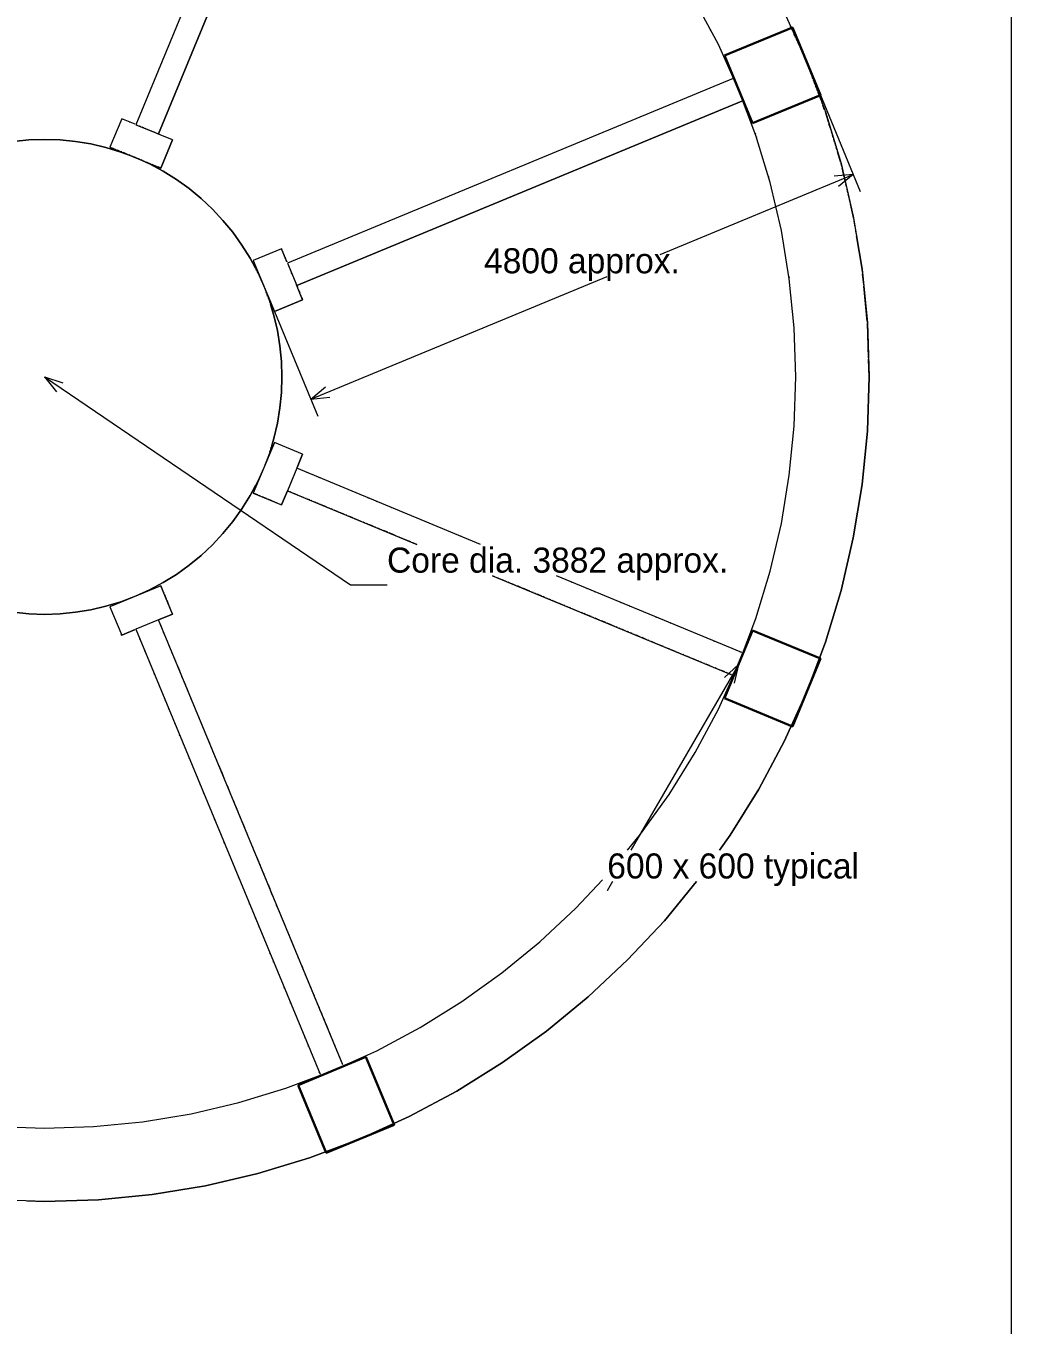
# Paper-space layout '01 Plans' of a CAD drawing. Header units: millimetres. Extents: x 5 to 415, y 7 to 290.
# Drawn here: x 250.5 to 331, y 110.5 to 216.7 of the extents above; entities that cross this region are included whole.
import ezdxf
from ezdxf.enums import TextEntityAlignment as Align

# ---------------------------------------------------------------- set-up
doc = ezdxf.new("R2010")
doc.units = ezdxf.units.MM
for name, color, linetype in [('DIMENSIONS', 7, 'Continuous'), ('GEOMETRY', 7, 'Continuous'), ('SHEET', 7, 'Continuous'), ('TEXT', 7, 'Continuous')]:
    doc.layers.add(name, color=color, linetype=linetype)

# ---------------------------------------------------------------- blocks, each defined once
blk = doc.blocks.new('SHEET_01')
at = {"layer": 'DIMENSIONS', "lineweight": 13}
for p, q in [((314.55, 213.15), (318.68, 203.17)), ((302.31, 198.02), (318.1, 204.56)), ((273.76, 186.19), (297.98, 196.22)), ((270.2, 194.78), (274.33, 184.8)), ((252, 188), (277, 171)), ((277, 171), (280, 171)), ((308.73, 164.5), (299.92, 149.31)), ((298.44, 146.75), (298, 146)), ((298, 146), (298, 146))]:
    blk.add_line(p, q, dxfattribs=at)
at = {"layer": 'DIMENSIONS', "lineweight": 15}
for p, q in [((318.1, 204.56), (316.55, 204.4)), ((318.1, 204.56), (316.89, 203.57)), ((252, 188), (253.49, 187.53)), ((252, 188), (252.99, 186.78)), ((273.76, 186.19), (274.97, 187.18)), ((273.76, 186.19), (275.32, 186.35)), ((308.73, 164.5), (307.59, 163.43)), ((308.73, 164.5), (308.37, 162.98))]:
    blk.add_line(p, q, dxfattribs=at)
at = {"layer": 'GEOMETRY', "lineweight": 13}
for p, q in [((274.58, 245.12), (259.46, 208.62)), ((276.4, 244.29), (261.31, 207.86)), ((261.31, 207.86), (276.4, 244.29)), ((307.08, 215.16), (305.18, 218.7)), ((312.46, 217.81), (314.28, 213.8)), ((313.13, 216.32), (312.98, 216.67)), ((306.42, 216.38), (306.45, 216.32)), ((306.63, 215.99), (306.66, 215.94)), ((313.13, 216.57), (313.01, 216.52)), ((313.92, 214.66), (313.13, 216.57)), ((313.18, 216.45), (313.22, 216.34)), ((313.21, 216.15), (313.19, 216.21)), ((313.32, 215.92), (313.26, 216.03)), ((313.27, 216.22), (313.32, 216.11)), ((313.37, 215.99), (313.51, 215.64)), ((313.39, 215.75), (313.37, 215.81)), ((313.52, 215.46), (313.47, 215.58)), ((308.73, 211.5), (307.08, 215.16)), ((313.56, 215.53), (313.8, 214.95)), ((313.71, 215.06), (313.58, 215.35)), ((313.81, 214.83), (313.76, 214.94)), ((313.89, 214.66), (313.86, 214.71)), ((313.87, 214.78), (313.92, 214.66)), ((313.97, 214.55), (314.01, 214.43)), ((314.21, 213.97), (313.97, 214.55)), ((307.41, 214.42), (307.44, 214.36)), ((314.02, 214.37), (313.97, 214.48)), ((314.06, 214.32), (314.21, 213.97)), ((314.2, 213.97), (314.07, 214.26)), ((314.25, 213.85), (314.3, 213.74)), ((315.43, 211.02), (314.25, 213.85)), ((314.28, 213.8), (314.25, 213.85)), ((314.41, 213.44), (314.28, 213.8)), ((314.28, 213.8), (315.83, 209.67)), ((314.35, 213.62), (314.49, 213.28)), ((308.29, 212.4), (271.86, 197.31)), ((307.9, 213.33), (307.93, 213.27)), ((314.7, 212.68), (314.45, 213.32)), ((314.54, 213.16), (314.71, 212.76)), ((314.81, 212.38), (314.74, 212.56)), ((314.76, 212.64), (314.78, 212.58)), ((314.85, 212.41), (314.9, 212.29)), ((310.15, 207.74), (308.73, 211.5)), ((314.99, 211.91), (314.85, 212.26)), ((314.95, 212.18), (314.99, 212.06)), ((315.1, 211.61), (315.03, 211.79)), ((315.04, 211.95), (315.19, 211.6)), ((315.19, 211.38), (315.14, 211.5)), ((315.23, 211.49), (315.43, 211.02)), ((309, 210.53), (272.62, 195.46)), ((272.62, 195.46), (309, 210.53)), ((309.2, 210.27), (309.22, 210.21)), ((315.3, 211.08), (315.23, 211.26)), ((315.48, 210.61), (315.34, 210.97)), ((315.43, 211.02), (315.37, 211)), ((315.37, 211), (315.43, 211.02)), ((315.43, 211.02), (315.43, 211.02)), ((315.59, 210.32), (315.54, 210.43)), ((315.76, 209.84), (315.63, 210.2)), ((316.09, 208.82), (315.83, 209.67)), ((315.83, 209.67), (317.11, 205.45)), ((258.31, 209.1), (257.35, 206.79)), ((259.4, 208.65), (258.31, 209.1)), ((258.94, 208.84), (259, 208.81)), ((259.46, 208.62), (261.31, 207.86)), ((259.58, 208.58), (259.52, 208.6)), ((259.58, 208.57), (259.52, 208.6)), ((259.86, 208.46), (259.75, 208.5)), ((259.88, 208.45), (259.76, 208.5)), ((260.1, 208.36), (259.98, 208.41)), ((260.12, 208.35), (260, 208.4)), ((260.56, 208.17), (260.21, 208.31)), ((260.35, 208.25), (260.23, 208.3)), ((260.59, 208.15), (260.47, 208.2)), ((316.29, 208.16), (316.12, 208.7)), ((250.73, 207.37), (249.47, 207.24)), ((249.47, 207.24), (250.73, 207.37)), ((252, 207.41), (250.73, 207.37)), ((250.73, 207.37), (252, 207.41)), ((253.27, 207.37), (252, 207.41)), ((252, 207.41), (253.27, 207.37)), ((254.53, 207.24), (253.27, 207.37)), ((253.27, 207.37), (254.53, 207.24)), ((255.79, 207.04), (254.53, 207.24)), ((254.53, 207.24), (255.79, 207.04)), ((260.79, 208.07), (260.67, 208.12)), ((260.77, 208.08), (260.71, 208.1)), ((261.08, 207.95), (260.9, 208.03)), ((261.07, 207.96), (260.95, 208.01)), ((262.46, 207.38), (261.19, 207.91)), ((261.31, 207.86), (261.19, 207.91)), ((261.31, 207.86), (261.37, 207.83)), ((261.31, 207.86), (261.31, 207.86)), ((262.46, 207.38), (261.51, 205.07)), ((261.51, 205.07), (262.46, 207.38)), ((262.4, 207.4), (262.46, 207.38)), ((262.46, 207.38), (262.46, 207.38)), ((310.08, 207.92), (310.11, 207.86)), ((311.32, 203.89), (310.15, 207.74)), ((310.19, 207.62), (310.2, 207.56)), ((316.38, 207.86), (316.32, 208.04)), ((316.47, 207.56), (316.42, 207.74)), ((316.58, 207.2), (316.51, 207.44)), ((316.67, 206.89), (316.62, 207.07)), ((257.02, 206.75), (255.79, 207.04)), ((255.79, 207.04), (257.02, 206.75)), ((258.24, 206.38), (257.02, 206.75)), ((257.02, 206.75), (258.24, 206.38)), ((257.35, 206.79), (261.51, 205.07)), ((257.35, 206.79), (257.35, 206.79)), ((257.64, 206.67), (257.46, 206.74)), ((257.81, 206.6), (257.75, 206.62)), ((258.1, 206.48), (257.98, 206.53)), ((258.33, 206.39), (258.21, 206.43)), ((258.99, 206.1), (258.24, 206.38)), ((258.24, 206.38), (259.43, 205.93)), ((258.79, 206.19), (258.45, 206.34)), ((259.02, 206.1), (258.91, 206.15)), ((259.43, 205.93), (259.11, 206.05)), ((259.49, 205.91), (259.14, 206.05)), ((316.76, 206.59), (316.71, 206.77)), ((317.07, 205.57), (316.82, 206.41)), ((259.49, 205.9), (259.43, 205.93)), ((259.43, 205.93), (260.58, 205.41)), ((259.77, 205.79), (259.6, 205.86)), ((260.16, 205.6), (259.61, 205.85)), ((260, 205.69), (259.89, 205.74)), ((260.18, 205.62), (260.12, 205.64)), ((260.58, 205.41), (260.28, 205.54)), ((260.47, 205.5), (260.35, 205.55)), ((260.7, 205.4), (260.58, 205.45)), ((261.7, 204.81), (260.58, 205.41)), ((260.58, 205.41), (261.7, 204.81)), ((261.16, 205.21), (260.81, 205.36)), ((261.51, 205.07), (261.28, 205.17)), ((261.51, 205.07), (261.51, 205.07)), ((317.17, 205.2), (317.11, 205.45)), ((317.11, 205.45), (318.11, 201.15)), ((317.37, 204.34), (317.2, 205.08)), ((262.78, 204.14), (261.7, 204.81)), ((261.7, 204.81), (262.78, 204.14)), ((263.82, 203.4), (262.78, 204.14)), ((262.78, 204.14), (263.82, 203.4)), ((311.17, 204.37), (311.19, 204.31)), ((312.23, 199.98), (311.32, 203.89)), ((317.47, 203.91), (317.4, 204.22)), ((264.8, 202.59), (263.82, 203.4)), ((263.82, 203.4), (264.8, 202.59)), ((317.56, 203.54), (317.5, 203.79)), ((317.67, 203.05), (317.6, 203.36)), ((317.77, 202.62), (317.7, 202.93)), ((265.72, 201.72), (264.8, 202.59)), ((264.8, 202.59), (265.72, 201.72)), ((317.86, 202.26), (317.8, 202.5)), ((318.11, 201.15), (317.88, 202.13)), ((266.59, 200.8), (265.72, 201.72)), ((265.72, 201.72), (266.59, 200.8)), ((267.4, 199.82), (266.59, 200.8)), ((266.59, 200.8), (267.4, 199.82)), ((318.15, 200.9), (318.11, 201.15)), ((318.11, 201.15), (318.83, 196.8)), ((318.26, 200.28), (318.19, 200.72)), ((268.14, 198.78), (267.4, 199.82)), ((267.4, 199.82), (268.14, 198.78)), ((312.88, 196.02), (312.23, 199.98)), ((318.35, 199.72), (318.28, 200.16)), ((268.81, 197.7), (268.14, 198.78)), ((268.14, 198.78), (268.81, 197.7)), ((318.83, 196.8), (318.38, 199.53)), ((269.25, 196.88), (268.81, 197.7)), ((268.81, 197.7), (269.41, 196.58)), ((271.38, 198.46), (269.07, 197.51)), ((271.38, 198.46), (271.4, 198.4)), ((271.81, 197.42), (271.38, 198.46)), ((271.38, 198.46), (271.38, 198.46)), ((271.45, 198.29), (271.48, 198.23)), ((271.55, 198.06), (271.59, 197.94)), ((271.64, 197.83), (271.69, 197.71)), ((271.74, 197.6), (271.81, 197.42)), ((269.07, 197.51), (270.79, 193.35)), ((269.07, 197.51), (269.07, 197.51)), ((269.26, 197.04), (269.24, 197.1)), ((269.34, 196.7), (269.31, 196.76)), ((269.46, 196.46), (269.41, 196.58)), ((269.41, 196.58), (269.93, 195.43)), ((271.86, 197.31), (272.62, 195.46)), ((272.22, 196.44), (272.19, 196.5)), ((318.86, 196.55), (318.83, 196.8)), ((318.83, 196.8), (319.26, 192.41)), ((269.66, 196.04), (269.63, 196.1)), ((269.74, 195.85), (269.71, 195.91)), ((269.95, 195.37), (269.93, 195.43)), ((269.95, 195.36), (269.93, 195.43)), ((269.93, 195.43), (270.38, 194.24)), ((273.1, 194.31), (272.6, 195.52)), ((272.62, 195.46), (272.6, 195.52)), ((272.62, 195.46), (272.67, 195.34)), ((272.62, 195.46), (272.62, 195.46)), ((312.85, 196.2), (312.86, 196.14)), ((313.28, 192.02), (312.88, 196.02)), ((318.96, 195.54), (318.87, 196.42)), ((319.25, 192.53), (318.97, 195.42)), ((270.14, 194.86), (270.12, 194.93)), ((270.24, 194.61), (270.19, 194.74)), ((270.24, 194.68), (270.22, 194.73)), ((270.33, 194.36), (270.31, 194.43)), ((272.72, 195.23), (272.86, 194.88)), ((272.93, 194.71), (272.98, 194.59)), ((273.03, 194.48), (273.1, 194.31)), ((270.44, 194.05), (270.38, 194.24)), ((270.38, 194.24), (270.75, 193.02)), ((270.75, 193.02), (270.48, 193.92)), ((270.79, 193.35), (270.77, 193.41)), ((273.1, 194.31), (270.79, 193.35)), ((270.79, 193.35), (273.1, 194.31)), ((270.79, 193.35), (270.79, 193.35)), ((273.1, 194.31), (273.1, 194.31)), ((271.04, 191.79), (270.75, 193.02)), ((270.75, 193.02), (271.04, 191.79)), ((319.36, 189.57), (319.26, 192.41)), ((319.26, 192.41), (319.41, 188)), ((271.24, 190.53), (271.04, 191.79)), ((271.04, 191.79), (271.24, 190.53)), ((313.41, 188), (313.28, 192.02)), ((271.37, 189.27), (271.24, 190.53)), ((271.24, 190.53), (271.37, 189.27)), ((271.41, 188), (271.37, 189.27)), ((271.37, 189.27), (271.41, 188)), ((319.41, 188), (319.36, 189.45)), ((271.37, 186.73), (271.41, 188)), ((271.41, 188), (271.37, 186.73)), ((313.28, 183.98), (313.41, 188)), ((319.26, 183.59), (319.41, 188)), ((319.41, 188), (319.26, 183.59)), ((271.24, 185.47), (271.37, 186.73)), ((271.37, 186.73), (271.24, 185.47)), ((271.04, 184.21), (271.24, 185.47)), ((271.24, 185.47), (271.04, 184.21)), ((270.75, 182.98), (271.04, 184.21)), ((271.04, 184.21), (270.75, 182.98)), ((312.88, 179.98), (313.28, 183.98)), ((270.79, 182.65), (269.07, 178.49)), ((270.75, 182.98), (270.38, 181.76)), ((270.57, 182.4), (270.75, 182.98)), ((273.1, 181.69), (270.79, 182.65)), ((270.79, 182.65), (270.79, 182.65)), ((318.83, 179.2), (319.26, 183.59)), ((319.26, 183.59), (318.83, 179.2)), ((270.38, 181.76), (269.93, 180.57)), ((270.42, 181.89), (270.44, 181.95)), ((270.49, 182.15), (270.53, 182.27)), ((273.1, 181.69), (272.65, 180.6)), ((272.65, 180.6), (273.1, 181.69)), ((273.04, 181.72), (273.1, 181.69)), ((273.1, 181.69), (273.1, 181.69)), ((269.93, 180.57), (269.41, 179.42)), ((272.62, 180.54), (271.86, 178.69)), ((287.65, 174.31), (272.62, 180.54)), ((273.42, 180.21), (273.48, 180.19)), ((274.39, 179.81), (274.45, 179.79)), ((312.23, 176.02), (312.88, 179.98)), ((269.41, 179.42), (268.81, 178.3)), ((268.81, 178.3), (269.25, 179.12)), ((269.43, 178.35), (269.07, 178.49)), ((269.07, 178.49), (271.38, 177.54)), ((269.07, 178.49), (269.07, 178.49)), ((271.86, 178.69), (271.38, 177.54)), ((271.38, 177.54), (271.86, 178.69)), ((271.97, 178.64), (271.86, 178.69)), ((271.86, 178.69), (271.86, 178.69)), ((271.86, 178.69), (282.43, 174.31)), ((272.2, 178.55), (272.09, 178.6)), ((272.48, 178.43), (272.31, 178.5)), ((276.27, 179.03), (276.32, 179.01)), ((318.11, 174.85), (318.83, 179.2)), ((318.83, 179.2), (318.11, 174.85)), ((268.14, 177.22), (268.81, 178.3)), ((268.81, 178.3), (268.14, 177.22)), ((269.66, 178.25), (269.54, 178.3)), ((270.14, 178.05), (269.78, 178.2)), ((270.61, 177.86), (270.25, 178)), ((271.08, 177.66), (270.73, 177.81)), ((271.38, 177.54), (271.2, 177.61)), ((271.38, 177.54), (271.38, 177.54)), ((272.71, 178.34), (272.6, 178.39)), ((273.17, 178.15), (272.83, 178.29)), ((273.4, 178.06), (273.28, 178.1)), ((273.68, 177.94), (273.51, 178.01)), ((273.85, 177.87), (273.79, 177.89)), ((274.14, 177.75), (274.02, 177.8)), ((274.36, 177.65), (274.25, 177.7)), ((275.05, 177.37), (274.48, 177.61)), ((278.43, 178.13), (278.49, 178.11)), ((279.11, 177.85), (279.17, 177.83)), ((280.31, 177.36), (280.37, 177.33)), ((267.4, 176.18), (268.14, 177.22)), ((268.14, 177.22), (267.4, 176.18)), ((275.33, 177.25), (275.22, 177.3)), ((275.56, 177.16), (275.44, 177.21)), ((276.01, 176.97), (275.67, 177.11)), ((276.24, 176.88), (276.13, 176.92)), ((276.53, 176.76), (276.36, 176.83)), ((276.7, 176.69), (276.64, 176.71)), ((277.21, 176.48), (276.87, 176.62)), ((277.89, 176.19), (277.32, 176.43)), ((281.28, 176.96), (281.33, 176.93)), ((266.59, 175.2), (267.4, 176.18)), ((267.4, 176.18), (266.59, 175.2)), ((278.18, 176.07), (278.06, 176.12)), ((278.41, 175.98), (278.29, 176.03)), ((278.86, 175.79), (278.52, 175.93)), ((279.09, 175.7), (278.97, 175.74)), ((279.37, 175.58), (279.26, 175.63)), ((279.6, 175.48), (279.49, 175.53)), ((280.06, 175.3), (279.71, 175.44)), ((280.57, 175.08), (280.17, 175.25)), ((283.16, 176.18), (283.21, 176.15)), ((285.32, 175.28), (285.38, 175.26)), ((311.32, 172.11), (312.23, 176.02)), ((264.8, 173.41), (265.72, 174.28)), ((265.72, 174.28), (264.8, 173.41)), ((265.72, 174.28), (266.59, 175.2)), ((266.59, 175.2), (265.72, 174.28)), ((280.74, 175.01), (280.68, 175.04)), ((281.02, 174.9), (280.91, 174.94)), ((281.25, 174.8), (281.14, 174.85)), ((281.94, 174.52), (281.37, 174.75)), ((282.22, 174.4), (282.11, 174.45)), ((282.43, 174.31), (282.33, 174.35)), ((286, 175), (286.06, 174.97)), ((317.11, 170.55), (318.11, 174.85)), ((318.11, 174.85), (317.11, 170.55)), ((263.82, 172.6), (264.8, 173.41)), ((264.8, 173.41), (263.82, 172.6)), ((262.78, 171.86), (263.82, 172.6)), ((263.82, 172.6), (262.78, 171.86)), ((310.15, 168.26), (311.32, 172.11)), ((261.7, 171.19), (260.58, 170.59)), ((260.88, 170.75), (261.7, 171.19)), ((261.7, 171.19), (262.78, 171.86)), ((262.78, 171.86), (261.7, 171.19)), ((288.82, 171.66), (288.62, 171.75)), ((288.62, 171.75), (308.24, 163.62)), ((289.11, 171.55), (288.99, 171.59)), ((289.34, 171.45), (289.22, 171.5)), ((289.79, 171.26), (289.45, 171.41)), ((290.02, 171.17), (289.91, 171.22)), ((290.3, 171.05), (290.13, 171.12)), ((290.47, 170.98), (290.42, 171)), ((309, 165.47), (293.84, 171.75)), ((295.05, 171.25), (295.11, 171.23)), ((261.51, 170.93), (257.35, 169.21)), ((259.43, 170.07), (258.24, 169.62)), ((260.58, 170.59), (259.43, 170.07)), ((261.51, 170.93), (261.65, 170.57)), ((262.46, 168.62), (261.51, 170.93)), ((261.51, 170.93), (261.51, 170.93)), ((261.7, 170.46), (261.75, 170.34)), ((261.8, 170.22), (261.95, 169.86)), ((290.99, 170.77), (290.65, 170.91)), ((291.67, 170.49), (291.1, 170.72)), ((291.95, 170.37), (291.84, 170.41)), ((292.18, 170.27), (292.07, 170.32)), ((292.64, 170.08), (292.3, 170.23)), ((292.87, 169.99), (292.75, 170.04)), ((293.15, 169.87), (293.04, 169.92)), ((296.25, 170.75), (296.31, 170.73)), ((296.93, 170.47), (296.99, 170.45)), ((315.83, 166.33), (317.11, 170.55)), ((317.11, 170.55), (315.83, 166.33)), ((254.53, 168.76), (255.79, 168.96)), ((255.79, 168.96), (254.53, 168.76)), ((255.79, 168.96), (257.02, 169.25)), ((257.02, 169.25), (255.79, 168.96)), ((258.24, 169.62), (257.02, 169.25)), ((257.02, 169.25), (257.6, 169.43)), ((257.02, 169.25), (257.02, 169.25)), ((257.02, 169.25), (257.02, 169.25)), ((257.35, 169.21), (258.31, 166.9)), ((257.35, 169.21), (257.35, 169.21)), ((257.73, 169.47), (257.85, 169.51)), ((258.05, 169.56), (258.11, 169.58)), ((262, 169.75), (262.14, 169.39)), ((262.19, 169.27), (262.34, 168.92)), ((293.38, 169.78), (293.26, 169.83)), ((293.83, 169.59), (293.49, 169.73)), ((294.35, 169.38), (293.95, 169.54)), ((294.52, 169.31), (294.46, 169.33)), ((294.8, 169.19), (294.69, 169.24)), ((295.03, 169.09), (294.92, 169.14)), ((295.71, 168.81), (295.14, 169.05)), ((299.1, 169.57), (299.15, 169.55)), ((299.78, 169.29), (299.84, 169.27)), ((249.47, 168.76), (250.73, 168.63)), ((250.73, 168.63), (249.47, 168.76)), ((250.73, 168.63), (252, 168.59)), ((252, 168.59), (250.73, 168.63)), ((252, 168.59), (253.27, 168.63)), ((253.27, 168.63), (252, 168.59)), ((253.27, 168.63), (254.53, 168.76)), ((254.53, 168.76), (253.27, 168.63)), ((261.31, 168.14), (259.46, 167.38)), ((262.46, 168.62), (261.31, 168.14)), ((261.31, 168.14), (262.46, 168.62)), ((261.31, 168.14), (261.36, 168.03)), ((276.38, 131.76), (261.31, 168.14)), ((261.31, 168.14), (261.31, 168.14)), ((261.4, 167.91), (261.45, 167.8)), ((262.39, 168.8), (262.46, 168.62)), ((262.46, 168.62), (262.46, 168.62)), ((296, 168.69), (295.88, 168.74)), ((296.22, 168.6), (296.11, 168.65)), ((296.68, 168.41), (296.34, 168.55)), ((296.91, 168.32), (296.79, 168.36)), ((297.19, 168.2), (297.02, 168.27)), ((297.36, 168.13), (297.31, 168.15)), ((297.88, 167.92), (297.53, 168.06)), ((298.39, 167.7), (297.99, 167.87)), ((301.94, 168.4), (302, 168.37)), ((303.14, 167.9), (303.2, 167.88)), ((308.73, 164.5), (310.15, 168.26)), ((258.31, 166.9), (258.28, 166.96)), ((259.4, 167.35), (258.31, 166.9)), ((258.31, 166.9), (259.4, 167.35)), ((258.31, 166.9), (258.31, 166.9)), ((259.46, 167.38), (274.53, 131)), ((261.5, 167.69), (261.57, 167.52)), ((261.61, 167.4), (261.66, 167.29)), ((261.71, 167.17), (261.85, 166.83)), ((261.9, 166.72), (261.94, 166.6)), ((298.56, 167.63), (298.5, 167.66)), ((298.84, 167.51), (298.73, 167.56)), ((299.07, 167.42), (298.96, 167.47)), ((299.53, 167.23), (299.19, 167.37)), ((299.75, 167.14), (299.64, 167.18)), ((300.04, 167.02), (299.93, 167.07)), ((300.27, 166.92), (300.15, 166.97)), ((300.72, 166.74), (300.38, 166.88)), ((305.99, 166.72), (306.04, 166.7)), ((259.81, 166.52), (259.79, 166.58)), ((261.99, 166.49), (262.06, 166.32)), ((262.11, 166.21), (262.13, 166.15)), ((262.2, 165.98), (262.25, 165.86)), ((262.3, 165.75), (262.35, 165.64)), ((301.23, 166.52), (300.84, 166.69)), ((301.41, 166.45), (301.35, 166.48)), ((301.69, 166.34), (301.58, 166.38)), ((301.92, 166.24), (301.8, 166.29)), ((302.6, 165.96), (302.03, 166.19)), ((302.89, 165.84), (302.77, 165.89)), ((303.11, 165.75), (303, 165.79)), ((303.57, 165.56), (303.23, 165.7)), ((306.67, 166.44), (306.73, 166.41)), ((314.28, 162.2), (315.83, 166.33)), ((315.83, 166.33), (314.28, 162.2)), ((260.21, 165.55), (260.19, 165.61)), ((262.39, 165.52), (262.63, 164.95)), ((262.7, 164.78), (262.75, 164.67)), ((304.08, 165.34), (303.68, 165.51)), ((304.25, 165.27), (304.2, 165.3)), ((304.76, 165.06), (304.42, 165.2)), ((305.28, 164.85), (304.88, 165.01)), ((305.45, 164.78), (305.39, 164.8)), ((305.73, 164.66), (305.62, 164.71)), ((305.96, 164.57), (305.85, 164.61)), ((308.83, 165.54), (308.89, 165.52)), ((315.43, 164.98), (313.13, 159.43)), ((313.13, 159.43), (315.43, 164.98)), ((315.37, 165), (315.43, 164.98)), ((315.43, 164.98), (315.37, 165)), ((315.43, 164.98), (315.43, 164.98)), ((260.99, 163.68), (260.97, 163.73)), ((262.79, 164.56), (262.84, 164.44)), ((262.89, 164.33), (263.03, 163.99)), ((263.08, 163.87), (263.12, 163.76)), ((263.17, 163.64), (263.24, 163.47)), ((306.42, 164.38), (306.07, 164.52)), ((306.64, 164.28), (306.53, 164.33)), ((306.93, 164.17), (306.81, 164.21)), ((307.16, 164.07), (307.04, 164.12)), ((307.08, 160.84), (308.73, 164.5)), ((307.61, 163.88), (307.27, 164.02)), ((308.12, 163.67), (307.73, 163.84)), ((263.29, 163.36), (263.31, 163.3)), ((263.38, 163.13), (263.52, 162.79)), ((263.57, 162.68), (263.81, 162.11)), ((261.89, 161.51), (261.87, 161.57)), ((263.88, 161.94), (263.93, 161.82)), ((263.97, 161.71), (264.02, 161.59)), ((264.07, 161.48), (264.21, 161.14)), ((312.46, 158.19), (314.28, 162.2)), ((314.28, 162.2), (312.46, 158.19)), ((262.17, 160.83), (262.15, 160.89)), ((264.26, 161.03), (264.3, 160.91)), ((264.37, 160.74), (264.42, 160.63)), ((264.47, 160.51), (264.52, 160.4)), ((305.18, 157.3), (307.08, 160.84)), ((262.67, 159.63), (262.64, 159.69)), ((264.56, 160.29), (264.7, 159.94)), ((264.75, 159.83), (264.92, 159.43)), ((264.96, 159.32), (264.99, 159.26)), ((313.13, 159.43), (313.01, 159.48)), ((313.01, 159.48), (313.13, 159.43)), ((313.13, 159.43), (313.13, 159.43)), ((263.07, 158.67), (263.04, 158.72)), ((265.06, 159.09), (265.1, 158.98)), ((265.15, 158.86), (265.2, 158.75)), ((265.25, 158.63), (265.48, 158.06)), ((265.55, 157.89), (265.6, 157.78)), ((265.65, 157.67), (265.69, 157.55)), ((265.74, 157.44), (265.88, 157.1)), ((303.06, 153.88), (305.18, 157.3)), ((310.38, 154.3), (312.46, 158.19)), ((312.46, 158.19), (310.38, 154.3)), ((263.85, 156.79), (263.82, 156.84)), ((265.93, 156.98), (265.98, 156.87)), ((266.02, 156.76), (266.1, 156.58)), ((266.14, 156.47), (266.17, 156.41)), ((266.24, 156.24), (266.38, 155.9)), ((266.43, 155.79), (266.66, 155.22)), ((266.73, 155.05), (266.78, 154.93)), ((264.74, 154.62), (264.72, 154.68)), ((265.03, 153.94), (265, 154)), ((266.83, 154.82), (266.87, 154.71)), ((266.92, 154.59), (267.06, 154.25)), ((267.11, 154.14), (267.16, 154.02)), ((308.05, 150.55), (310.38, 154.3)), ((310.38, 154.3), (308.05, 150.55)), ((267.23, 153.85), (267.27, 153.74)), ((267.32, 153.62), (267.37, 153.51)), ((267.42, 153.4), (267.56, 153.05)), ((267.6, 152.94), (267.77, 152.54)), ((300.72, 150.62), (303.06, 153.88)), ((267.82, 152.43), (267.84, 152.37)), ((267.91, 152.2), (267.96, 152.09)), ((268.01, 151.97), (268.05, 151.86)), ((265.92, 151.78), (265.9, 151.83)), ((268.1, 151.75), (268.34, 151.18)), ((268.41, 151.01), (268.45, 150.89)), ((266.7, 149.9), (266.68, 149.96)), ((268.5, 150.78), (268.55, 150.66)), ((268.59, 150.55), (268.74, 150.21)), ((268.78, 150.09), (268.83, 149.98)), ((268.88, 149.87), (268.95, 149.7)), ((299.65, 149.31), (300.72, 150.62)), ((307.16, 149.31), (308.05, 150.55)), ((308.05, 150.55), (307.16, 149.31)), ((269, 149.58), (269.02, 149.53)), ((269.09, 149.35), (269.23, 149.01)), ((269.28, 148.9), (269.51, 148.33)), ((267.6, 147.74), (267.57, 147.79)), ((269.59, 148.16), (269.63, 148.05)), ((269.68, 147.93), (269.73, 147.82)), ((269.77, 147.7), (269.92, 147.36)), ((267.88, 147.05), (267.86, 147.11)), ((269.96, 147.25), (270.01, 147.13)), ((270.08, 146.96), (270.13, 146.85)), ((270.17, 146.74), (270.22, 146.62)), ((295.42, 144.58), (297.6, 146.9)), ((302.68, 143.55), (305.3, 146.75)), ((305.3, 146.75), (302.68, 143.55)), ((270.27, 146.51), (270.41, 146.17)), ((270.46, 146.05), (270.62, 145.65)), ((270.67, 145.54), (270.69, 145.48)), ((268.77, 144.89), (268.75, 144.95)), ((270.76, 145.31), (270.81, 145.2)), ((270.86, 145.08), (270.91, 144.97)), ((270.95, 144.86), (271.19, 144.29)), ((292.49, 141.83), (295.42, 144.58)), ((269.27, 143.69), (269.25, 143.75)), ((271.26, 144.12), (271.31, 144)), ((271.35, 143.89), (271.4, 143.78)), ((271.45, 143.66), (271.59, 143.32)), ((299.66, 140.34), (302.68, 143.55)), ((302.68, 143.55), (299.66, 140.34)), ((269.55, 143.01), (269.53, 143.07)), ((271.64, 143.21), (271.68, 143.09)), ((271.73, 142.98), (271.8, 142.81)), ((271.85, 142.69), (271.87, 142.64)), ((271.94, 142.47), (272.08, 142.12)), ((272.13, 142.01), (272.3, 141.61)), ((272.34, 141.5), (272.37, 141.44)), ((272.44, 141.27), (272.49, 141.16)), ((289.38, 139.28), (292.49, 141.83)), ((270.45, 140.85), (270.43, 140.9)), ((270.73, 140.16), (270.71, 140.22)), ((272.53, 141.04), (272.58, 140.93)), ((272.63, 140.81), (272.77, 140.47)), ((272.82, 140.36), (272.86, 140.25)), ((296.45, 137.32), (299.66, 140.34)), ((299.66, 140.34), (296.45, 137.32)), ((272.93, 140.07), (272.98, 139.96)), ((273.03, 139.85), (273.08, 139.73)), ((273.12, 139.62), (273.26, 139.28)), ((273.31, 139.16), (273.48, 138.77)), ((286.12, 136.94), (289.38, 139.28)), ((271.63, 138), (271.6, 138.06)), ((273.52, 138.65), (273.55, 138.59)), ((273.62, 138.42), (273.66, 138.31)), ((273.71, 138.2), (273.76, 138.08)), ((273.81, 137.97), (274.04, 137.4)), ((274.11, 137.23), (274.16, 137.11)), ((274.21, 137), (274.25, 136.89)), ((293.04, 134.52), (296.45, 137.32)), ((296.45, 137.32), (293.04, 134.52)), ((272.12, 136.8), (272.1, 136.86)), ((274.3, 136.77), (274.44, 136.43)), ((274.49, 136.32), (274.66, 135.92)), ((282.7, 134.82), (286.12, 136.94)), ((274.7, 135.8), (274.73, 135.75)), ((274.8, 135.58), (274.94, 135.24)), ((274.99, 135.12), (275.15, 134.72)), ((273.3, 133.96), (273.28, 134.01)), ((275.2, 134.61), (275.22, 134.55)), ((275.29, 134.38), (275.34, 134.27)), ((275.39, 134.15), (275.43, 134.04)), ((275.48, 133.93), (275.62, 133.58)), ((279.16, 132.92), (282.7, 134.82)), ((289.45, 131.95), (293.04, 134.52)), ((293.04, 134.52), (289.45, 131.95)), ((273.59, 133.27), (273.56, 133.33)), ((275.5, 131.27), (279.16, 132.92)), ((275.67, 133.47), (275.72, 133.36)), ((275.79, 133.19), (275.83, 133.07)), ((275.88, 132.96), (275.93, 132.84)), ((275.98, 132.73), (276.12, 132.39)), ((276.16, 132.27), (276.33, 131.88)), ((285.7, 129.62), (289.45, 131.95)), ((289.45, 131.95), (285.7, 129.62)), ((271.74, 129.85), (275.5, 131.27)), ((274.48, 131.11), (274.46, 131.17)), ((267.89, 128.68), (271.74, 129.85)), ((281.81, 127.54), (285.7, 129.62)), ((285.7, 129.62), (281.81, 127.54)), ((263.98, 127.77), (267.89, 128.68)), ((260.02, 127.12), (263.98, 127.77)), ((277.8, 125.72), (281.81, 127.54)), ((281.81, 127.54), (277.8, 125.72)), ((247.98, 126.72), (252, 126.59)), ((252, 126.59), (256.02, 126.72)), ((256.02, 126.72), (260.02, 127.12)), ((280.57, 126.87), (275.02, 124.57)), ((275.02, 124.57), (280.57, 126.87)), ((280.52, 126.99), (280.57, 126.87)), ((280.57, 126.87), (280.52, 126.99)), ((280.57, 126.87), (280.57, 126.87)), ((273.67, 124.17), (277.8, 125.72)), ((277.8, 125.72), (273.67, 124.17)), ((275.02, 124.57), (275, 124.63)), ((275, 124.63), (275.02, 124.57)), ((275.02, 124.57), (275.02, 124.57)), ((269.45, 122.89), (273.67, 124.17)), ((273.67, 124.17), (269.45, 122.89)), ((265.15, 121.89), (269.45, 122.89)), ((269.45, 122.89), (265.15, 121.89)), ((256.41, 120.74), (260.8, 121.17)), ((260.8, 121.17), (256.41, 120.74)), ((260.8, 121.17), (265.15, 121.89)), ((265.15, 121.89), (260.8, 121.17)), ((252, 120.59), (247.59, 120.74)), ((250.55, 120.64), (252, 120.59)), ((252, 120.59), (256.41, 120.74)), ((256.41, 120.74), (252, 120.59))]:
    blk.add_line(p, q, dxfattribs=at)
at = {"layer": 'GEOMETRY', "lineweight": 30}
for p, q in [((313.13, 216.57), (307.59, 214.27)), ((315.43, 211.02), (313.13, 216.57)), ((307.59, 214.27), (309.88, 208.73)), ((309.88, 208.73), (315.43, 211.02)), ((309.88, 167.27), (307.59, 161.73)), ((315.43, 164.98), (309.88, 167.27)), ((313.13, 159.43), (315.43, 164.98)), ((307.59, 161.73), (313.13, 159.43)), ((278.27, 132.41), (272.73, 130.12)), ((280.57, 126.87), (278.27, 132.41)), ((272.73, 130.12), (275.02, 124.57)), ((275.02, 124.57), (280.57, 126.87))]:
    blk.add_line(p, q, dxfattribs=at)
at = {"layer": 'SHEET', "lineweight": 18}
blk.add_line((331, 277), (331, 17), dxfattribs=at)
at = {"layer": 'DIMENSIONS'}
blk.add_text('4800 approx.', height=2.05, dxfattribs=at).set_placement((295.93, 196.47), align=Align.CENTER)
at = {"layer": 'TEXT'}
for s, p in [('Core dia. 3882 approx.', (280, 172)), ('600 x 600 typical', (298, 147))]:
    blk.add_text(s, height=2.05, dxfattribs=at).set_placement(p)

psp = doc.layouts.new('01 Plans')

# ---------------------------------------------------------------- block references
psp.add_blockref('SHEET_01', (0, 0))

doc.saveas('drawing.dxf')
